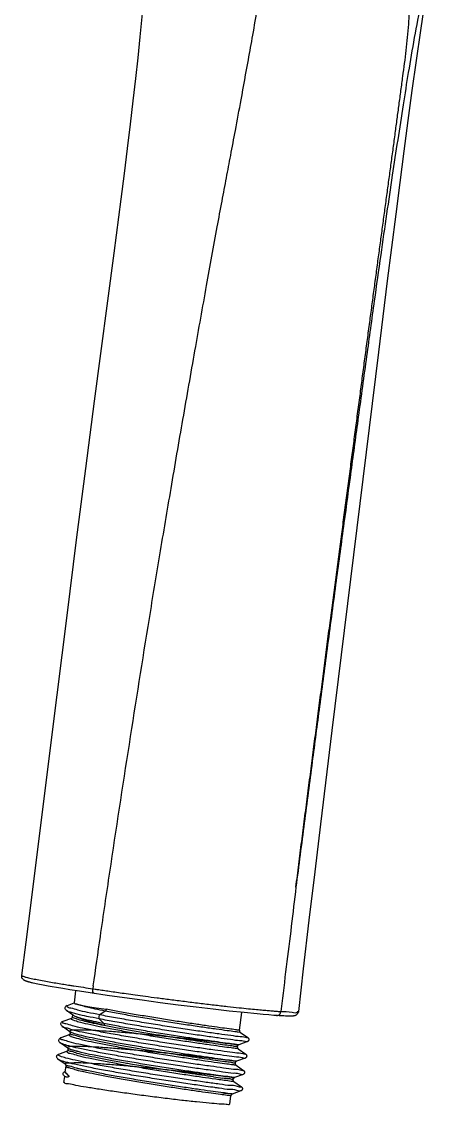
# Model space of a CAD drawing. Extents: x 13222 to 13816, y -23073 to -22653.
# Drawn here: x 13702.8 to 13725.1, y -22886 to -22826.8 of the extents above; entities that cross this region are included whole.
import ezdxf

# ---------------------------------------------------------------- set-up
doc = ezdxf.new("R2010")
doc.units = 0
doc.header["$MEASUREMENT"] = 0
doc.layers.get('0').update_dxf_attribs({"linetype": 'CONTINUOUS'})
doc.layers.add('02___PRT_ALL_AXES', color=7, linetype='CONTINUOUS')

msp = doc.modelspace()

# ---------------------------------------------------------------- linework, layer by layer
at = {"color": 7, "linetype": 'Continuous'}
for p, q in [((13723.22913015434, -22837.28280205976), (13722.77033254768, -22840.92035175315)), ((13706.76375759747, -22847.50586071952), (13707.83413542496, -22839.40570859245)), ((13722.77033254768, -22840.92035175315), (13722.28673275415, -22844.81389877427)), ((13722.28673275415, -22844.81389877427), (13719.74635896775, -22865.49623154973)), ((13706.28475937716, -22851.18305708368), (13706.76375759747, -22847.50586071952)), ((13705.78364376395, -22855.08728435776), (13706.28475937716, -22851.18305708368)), ((13705.25954727976, -22859.22000041921), (13705.78364376395, -22855.08728435776)), ((13704.44351616227, -22865.72614055905), (13705.25954727976, -22859.22000041921)), ((13703.31626848027, -22874.77310503303), (13704.44351616227, -22865.72614055905)), ((13703.41622010028, -22879.3137202101), (13703.34791448759, -22879.29816415536)), ((13703.49115196209, -22879.33017981904), (13703.41622010028, -22879.3137202101)), ((13703.57305540001, -22879.34758875425), (13703.49115196209, -22879.33017981904)), ((13703.66229374834, -22879.36599437657), (13703.57305540001, -22879.34758875425)), ((13703.75922710794, -22879.38544054291), (13703.66229374834, -22879.36599437657)), ((13703.86418193359, -22879.40596212874), (13703.75922710794, -22879.38544054291)), ((13704.03735925423, -22879.43883134926), (13703.86418193359, -22879.40596212874)), ((13704.2301749062, -22879.47425557102), (13704.03735925423, -22879.43883134926)), ((13704.44339147113, -22879.51227694024), (13704.2301749062, -22879.47425557102)), ((13704.67766533075, -22879.5529181061), (13704.44339147113, -22879.51227694024)), ((13705.02337760097, -22879.61114732924), (13704.67766533075, -22879.5529181061)), ((13705.40740573563, -22879.67388422688), (13705.02337760097, -22879.61114732924)), ((13706.69248925004, -22879.46830031115), (13706.67075593943, -22879.62059364385)), ((13706.67075593943, -22879.62059364385), (13706.78995594487, -22879.63836552855)), ((13705.94093701045, -22879.75835323498), (13705.40740573563, -22879.67388422688)), ((13706.53260490255, -22879.84906777923), (13705.94093701045, -22879.75835323498)), ((13707.46275985707, -22879.98658590653), (13706.53260490255, -22879.84906777923)), ((13708.39682621347, -22880.11950215073), (13707.46275985707, -22879.98658590653)), ((13709.36656459149, -22880.25272495134), (13708.39682621347, -22880.11950215073)), ((13705.63499700257, -22881.09447720103), (13705.23888589613, -22880.81711567295)), ((13705.27712701727, -22880.52824540868), (13705.65786049888, -22880.38968045975)), ((13710.35472886865, -22880.38381029369), (13709.36656459149, -22880.25272495134)), ((13711.34307001363, -22880.51034816736), (13710.35472886865, -22880.38381029369)), ((13712.31305766344, -22880.62995720297), (13711.34307001363, -22880.51034816736)), ((13713.24627712669, -22880.74032358625), (13712.31305766344, -22880.62995720297)), ((13714.125759179, -22880.83949068789), (13713.24627712669, -22880.74032358625)), ((13714.93529241261, -22880.92564164335), (13714.125759179, -22880.83949068789)), ((13716.97131712643, -22880.71633119583), (13716.95444640452, -22880.86658012444)), ((13705.04864511076, -22881.39399320855), (13705.52006298428, -22881.22206966365)), ((13705.51914331505, -22881.22240777575), (13705.51749540623, -22881.22306868756)), ((13705.67768805892, -22880.96502891662), (13705.55332016948, -22880.92855468934)), ((13705.5606157175, -22881.15359749681), (13705.56065857746, -22881.15328870774)), ((13705.56124928621, -22881.16183922658), (13705.56369080152, -22881.1552829227)), ((13705.70492853149, -22881.13514651644), (13705.63243246998, -22881.09877263567)), ((13707.02209986209, -22881.26778261388), (13707.26356906292, -22881.52110898556)), ((13707.3521124901, -22880.84303843035), (13707.05063211008, -22881.04928105317)), ((13716.76242685587, -22881.08897549499), (13716.56224226894, -22881.07465688761)), ((13716.85560912569, -22881.09506613813), (13716.76242685587, -22881.08897549499)), ((13716.9463101927, -22881.10057601535), (13716.85560912569, -22881.09506613813)), ((13717.03379985516, -22881.10542975596), (13716.9463101927, -22881.10057601535)), ((13717.11727824675, -22881.10955538779), (13717.03379985516, -22881.10542975596)), ((13717.91134184404, -22880.86382299), (13717.91134885063, -22880.86375866958)), ((13705.42192967026, -22881.97358009738), (13705.01046630599, -22881.6863686525)), ((13705.44642935964, -22881.99175272042), (13705.4196399136, -22881.97722300475)), ((13705.42371267914, -22881.97642958622), (13705.42150430408, -22881.97386722279)), ((13705.50805816196, -22882.0178563563), (13705.44642935964, -22881.99175272042)), ((13714.73327605642, -22882.0051587947), (13714.62269537842, -22881.99532295331)), ((13714.73583914374, -22882.00668535756), (13715.14732200379, -22882.29391041176)), ((13705.30481405232, -22882.87045808772), (13704.89335068932, -22882.58324664284)), ((13704.93152949282, -22882.29087119889), (13705.40294736634, -22882.11894765399)), ((13705.40306384947, -22882.11890520678), (13705.40021034997, -22882.12000909586)), ((13705.44349305614, -22882.05053805751), (13705.44355478068, -22882.05006902492)), ((13715.1187220267, -22882.51293065444), (13714.64728181769, -22882.68486234512)), ((13704.81441387488, -22883.18774918923), (13705.2858317484, -22883.01582564433)), ((13705.28495553095, -22883.01614766172), (13705.283409071, -22883.01676388477)), ((13705.3065970612, -22882.87330757656), (13705.30438868614, -22882.87074521313)), ((13705.3263774382, -22882.94741604785), (13705.32644261841, -22882.94692313799)), ((13714.61870705137, -22882.90359409841), (13714.51843958743, -22882.89268262417)), ((13714.61872352581, -22882.9035633479), (13715.03020638712, -22883.1907884021)), ((13705.18769843438, -22883.76733607806), (13704.77623507138, -22883.48012463318)), ((13708.83476804269, -22883.75253946427), (13708.72956834326, -22883.73448027001)), ((13714.49843105367, -22883.80142767739), (13714.41323295126, -22883.79161390987)), ((13714.50160790787, -22883.80044133824), (13714.91309076918, -22884.08766639371)), ((13715.00160640876, -22883.40980864478), (13714.53016619975, -22883.58174033546)), ((13705.0801850464, -22884.36947692229), (13705.06431759656, -22884.34288275526)), ((13705.1492749857, -22884.13109098555), (13705.16729548306, -22884.12385169726)), ((13705.17090966049, -22884.16937884395), (13705.17140720839, -22884.18836648949)), ((13705.20927860839, -22883.84416886318), (13705.20930880518, -22883.84392559341)), ((13705.22154876419, -22884.25727949492), (13705.29388337314, -22884.32226834259)), ((13708.86933436802, -22883.87300820733), (13708.81574716252, -22883.86386341612)), ((13714.88449079082, -22884.30668663512), (13714.41305058181, -22884.4786183258)), ((13705.1525719565, -22884.43178532574), (13705.13240941364, -22884.41918359199)), ((13705.14160538331, -22884.42559355631), (13705.13240941364, -22884.41918359199)), ((13705.1525719565, -22884.43178532574), (13705.14160513947, -22884.42559542702)), ((13713.39755557318, -22884.57024745674), (13713.19260547762, -22884.54003297691)), ((13714.38449228993, -22884.69731932985), (13714.79597515124, -22884.98454438405)), ((13713.36977332877, -22885.02903811142), (13713.34856660588, -22885.02615110678)), ((13714.19124945696, -22885.47194866705), (13714.15256501566, -22885.46808027499)), ((13714.76737517288, -22885.20356462546), (13714.29593496387, -22885.37549631614))]:
    msp.add_line(p, q, dxfattribs=at)
for points in [[(13725.0679553286, -22824.17930604684), (13724.82745081596, -22825.6172215708), (13724.57790821751, -22827.23284582113), (13724.34034163651, -22828.87215358518), (13724.11265819551, -22830.51500759182), (13723.89189328271, -22832.15967968728), (13723.67279301733, -22833.83049833573), (13723.45203772986, -22835.53959215909), (13723.22913015434, -22837.28280205976)], [(13707.83413542496, -22839.40570859245), (13708.21740969143, -22836.46444993091), (13708.39823882939, -22835.04868865144), (13708.5691550522, -22833.6832902113), (13708.73054479673, -22832.35914514687), (13708.88104224783, -22831.08083149827), (13709.01781578175, -22829.86786222495), (13709.1416019896, -22828.72550578729), (13709.2618896332, -22827.57638270073), (13709.38933097725, -22826.30810521189), (13709.52360862462, -22824.88842799283), (13709.53802856276, -22824.72830466309)], [(13719.74635896775, -22865.49623154973), (13719.11907018168, -22870.62559723459), (13718.80156589798, -22873.23596034761), (13718.48471522993, -22875.86963206908), (13718.17199306517, -22878.53086931454), (13717.91134793623, -22880.86376714429)], [(13702.78183100584, -22878.89243915782), (13703.02283447862, -22877.07175675144), (13703.31626848027, -22874.77310503303)], [(13703.34791448759, -22879.29816415536), (13703.31612448894, -22879.29070656296), (13703.28586029115, -22879.28345587007), (13703.25704620984, -22879.27639726341), (13703.22965084299, -22879.26952606557), (13703.20363817975, -22879.26283626183), (13703.17892660103, -22879.25630946513), (13703.15548922982, -22879.24994125333), (13703.1332780652, -22879.24372131657), (13703.11217790166, -22879.23761881163), (13703.09217568106, -22879.23163029808), (13703.07321313961, -22879.22573823849), (13703.05510975316, -22879.21988282475), (13703.03790795622, -22879.21407164257), (13703.02150097735, -22879.20826108269), (13703.00550196184, -22879.20229306186), (13702.98996158272, -22879.19615202385), (13702.97481971308, -22879.18977347679), (13702.95953591967, -22879.18285457267), (13702.94434527187, -22879.17539466506), (13702.92903938808, -22879.16716078008), (13702.91248526701, -22879.1572635761), (13702.8951224836, -22879.14551680254), (13702.87694886107, -22879.13134607269), (13702.85668632222, -22879.11261681881), (13702.83471347183, -22879.08744379702), (13702.81357564771, -22879.05564602216), (13702.79585352034, -22879.01761894302), (13702.7834323082, -22878.97194094446), (13702.77957614116, -22878.92077334423), (13702.78182231523, -22878.89244901429)], [(13705.23908879769, -22880.81725749258), (13705.22450238414, -22880.80633795511), (13705.20821303013, -22880.79190527125), (13705.19137116008, -22880.77309639853), (13705.17438592735, -22880.74669278484), (13705.16161581065, -22880.71359353938), (13705.15684060938, -22880.67836931341), (13705.16142712421, -22880.64226271684), (13705.17589410315, -22880.60756433437), (13705.19579783143, -22880.58028213468), (13705.2160341232, -22880.56133511771), (13705.23594552356, -22880.54755808405), (13705.2559215466, -22880.53697843922), (13705.27612894332, -22880.52861187226)], [(13705.01081313283, -22881.68661016205), (13705.00452108928, -22881.68211055459), (13704.98651512199, -22881.66760290009), (13704.9680962015, -22881.6491135581), (13704.94939651195, -22881.62351466721), (13704.93448889762, -22881.59130475703), (13704.92713789251, -22881.55616595888), (13704.92905719398, -22881.51884857987), (13704.94169391115, -22881.48208158965), (13704.96090470839, -22881.4526831407), (13704.98129293532, -22881.43192684871), (13705.00189153777, -22881.4166508531), (13705.0226815635, -22881.40498326531), (13705.04285049573, -22881.39617514602), (13705.04763927584, -22881.39436311383)], [(13705.51772128716, -22881.22292382755), (13705.51809387722, -22881.22268487832), (13705.5227404821, -22881.21961225429), (13705.53200366906, -22881.21162743409), (13705.54553012664, -22881.19470833026), (13705.55709999301, -22881.16971771984), (13705.56065857746, -22881.15328870774)], [(13716.56224226894, -22881.07465688761), (13716.28789229821, -22881.05296149793), (13715.98663366908, -22881.02708510061), (13715.65987850217, -22880.99715833547), (13714.93529241261, -22880.92564164335)], [(13717.91131248672, -22880.86382426254), (13717.90694818125, -22880.8907683514), (13717.89112348595, -22880.93967133716), (13717.8678531299, -22880.98176678891), (13717.84029597013, -22881.01579187961), (13717.80997493857, -22881.04298348385), (13717.78027744018, -22881.06291355956), (13717.75406022312, -22881.07645658302), (13717.73102791333, -22881.0858610016), (13717.70946871718, -22881.09291791789), (13717.68934442545, -22881.09823238275), (13717.67090550499, -22881.10220254372), (13717.65254075509, -22881.10544668125), (13717.63389647818, -22881.10814186636), (13717.61522401616, -22881.11034586627), (13717.59580726048, -22881.11220754276), (13717.57547012691, -22881.11377214212), (13717.55428220764, -22881.11505758659), (13717.53192717996, -22881.11609892817), (13717.50830514567, -22881.11690738096), (13717.48343007858, -22881.1174876465), (13717.45718921412, -22881.11784608622), (13717.42952970124, -22881.11798494167), (13717.40044857957, -22881.11790527203), (13717.36994167462, -22881.11760815553), (13717.33798518786, -22881.1170942005), (13717.30457982541, -22881.1163640267), (13717.269792134, -22881.11542018175), (13717.23362206918, -22881.11426413758), (13717.19608286054, -22881.11289765695), (13717.11727824675, -22881.10955538779)], [(13705.44349305614, -22882.05053805751), (13705.4443095366, -22882.03458093931), (13705.4395616797, -22882.00670632653), (13705.43060631788, -22881.98642665411), (13705.42371267914, -22881.97642958622)], [(13714.68381724754, -22881.88883276624), (13714.68314882367, -22881.89543091662), (13714.68305872988, -22881.91111737877), (13714.68491655192, -22881.92628699791), (13714.68846149276, -22881.9406831299), (13714.69345041471, -22881.9541564964), (13714.69965923135, -22881.96658689572), (13714.7068391319, -22881.9778251181), (13714.7149252473, -22881.98798502539), (13714.72362328045, -22881.99686170563), (13714.73219279087, -22882.00403135347), (13714.73583814426, -22882.00668466287)], [(13704.81869471468, -22882.49196323384), (13704.8104834992, -22882.45761492052), (13704.81112755049, -22882.42036714386), (13704.82258307241, -22882.38308915517), (13704.84118065396, -22882.35281065083), (13704.8617609176, -22882.33091898265), (13704.88320083281, -22882.3145495272), (13704.90488685243, -22882.3021959832), (13704.92567219059, -22882.29307772229), (13704.93044586786, -22882.29126997762)], [(13704.89362301161, -22882.5834363656), (13704.88886702036, -22882.58005618567), (13704.87088143784, -22882.5657843562), (13704.8525214517, -22882.54773316675), (13704.83388682044, -22882.52301377245), (13704.81869471468, -22882.49196323384)], [(13705.40048255923, -22882.11984672382), (13705.40181878338, -22882.11904967182), (13705.40994649382, -22882.11306824868), (13705.42481966956, -22882.09687675579), (13705.43855427379, -22882.0709149878), (13705.44355478068, -22882.05006902492)], [(13715.14732021563, -22882.29390916589), (13715.15451445321, -22882.29936391495), (13715.16475841164, -22882.30884646901), (13715.17454941822, -22882.32036175713), (13715.18340922651, -22882.33384066591), (13715.19098482731, -22882.34938550782), (13715.19657689385, -22882.36625214668), (13715.19984832876, -22882.38415883934), (13715.20043161563, -22882.4027648702), (13715.19807256142, -22882.42103874272), (13715.19287701047, -22882.43863312206), (13715.18515108231, -22882.4552161496), (13715.17561291495, -22882.46993312296), (13715.1647611269, -22882.48267657474), (13715.15302450064, -22882.49340504706), (13715.14135239927, -22882.50176894956), (13715.13025368385, -22882.50799760868), (13715.11995959598, -22882.51247122051), (13715.11871455021, -22882.51293335573)], [(13704.77661890856, -22883.48039185134), (13704.7695635023, -22883.47533062194), (13704.75155865769, -22883.46071268953), (13704.73317798071, -22883.44207908316), (13704.71457155868, -22883.41627466309), (13704.69985397953, -22883.38384161899), (13704.69280147777, -22883.34860982509), (13704.69505863226, -22883.31143095609), (13704.70791247371, -22883.2749492193), (13704.72718104071, -22883.24582613937), (13704.74752811076, -22883.22528382587), (13704.76802166515, -22883.21017587031), (13704.78870396313, -22883.19861493712), (13704.8088019049, -22883.18986022768), (13704.81341792183, -22883.18811542929)], [(13705.28352847513, -22883.01666579251), (13705.28366574181, -22883.0165530254), (13705.28794342693, -22883.01377600657), (13705.29705712854, -22883.00608885405), (13705.31076249737, -22882.98929967503), (13705.32263639666, -22882.9642211387), (13705.32644261841, -22882.94692313799)], [(13705.3263774382, -22882.94741604785), (13705.32719391866, -22882.93145892965), (13705.32244606176, -22882.90358431687), (13705.31349069994, -22882.88330464572), (13705.3065970612, -22882.87330757656)], [(13714.56672170068, -22882.7855578562), (13714.56603320574, -22882.79230890696), (13714.56594311194, -22882.80799536911), (13714.56780093398, -22882.82316498825), (13714.57134587482, -22882.83756112024), (13714.57633479677, -22882.85103448674), (13714.58254361341, -22882.86346488606), (13714.58972351396, -22882.87470310844), (13714.59780962936, -22882.88486301573), (13714.60650766251, -22882.89373969597), (13714.61507717293, -22882.90090934381), (13714.61872252632, -22882.90356265321)], [(13714.6472809706, -22882.68486265246), (13714.64487826268, -22882.68576984775), (13714.63478691888, -22882.69027500384), (13714.62417006432, -22882.69632518732), (13714.61380193418, -22882.70372258299), (13714.60398291394, -22882.7123681499), (13714.59475567433, -22882.72236501078), (13714.58641126887, -22882.73358749913), (13714.57917710249, -22882.74593267891), (13714.57325001503, -22882.75935369347), (13714.56887692624, -22882.77375060778), (13714.56672171592, -22882.7855577419)], [(13715.03020459769, -22883.19078715623), (13715.03739883527, -22883.19624190529), (13715.0476427937, -22883.20572445935), (13715.05743380028, -22883.21723974747), (13715.06629360857, -22883.23071865625), (13715.07386920937, -22883.24626349816), (13715.07946127591, -22883.26313013702), (13715.08273271082, -22883.28103682968), (13715.08331599769, -22883.29964286054), (13715.08095694348, -22883.31791673306), (13715.07576139253, -22883.3355111124), (13715.06803546437, -22883.35209413994), (13715.05849729701, -22883.36681111457), (13715.04764550896, -22883.37955456508), (13715.0359088827, -22883.3902830374), (13715.02423678133, -22883.3986469399), (13715.01313806591, -22883.40487559902), (13715.00284397804, -22883.40934921085), (13715.00159893227, -22883.40981134607)], [(13705.20927860839, -22883.84416886318), (13705.21007830072, -22883.82833691999), (13705.20533044382, -22883.80046230721), (13705.19637508327, -22883.78018263606), (13705.18948144326, -22883.77018556817), (13705.1872730682, -22883.76762320347)], [(13714.44960608274, -22883.68243584781), (13714.4489175878, -22883.6891868973), (13714.448827494, -22883.70487335945), (13714.45068531604, -22883.72004297859), (13714.45423025688, -22883.73443911058), (13714.45921917883, -22883.74791247708), (13714.46542799547, -22883.7603428764), (13714.47260789602, -22883.77158109878), (13714.48069401142, -22883.78174100607), (13714.48939204457, -22883.79061768631), (13714.49796155499, -22883.79778733415), (13714.50160690838, -22883.80044064355)], [(13714.53016535265, -22883.5817406428), (13714.52776264474, -22883.58264783809), (13714.51767130094, -22883.58715299418), (13714.50705444638, -22883.59320317766), (13714.49668631624, -22883.60060057333), (13714.486867296, -22883.60924614024), (13714.47764005639, -22883.61924300112), (13714.46929565093, -22883.63046548947), (13714.46206148455, -22883.64281066925), (13714.45613439709, -22883.65623168381), (13714.4517613083, -22883.67062859812), (13714.44960609798, -22883.68243573224)], [(13705.04922481496, -22884.27440117899), (13705.05629950617, -22884.23480003772), (13705.0724896427, -22884.20138929682), (13705.09257788929, -22884.17624785993), (13705.11495386943, -22884.15691111806), (13705.13777800971, -22884.14263663556), (13705.1591385677, -22884.13257648042)], [(13705.06431759656, -22884.34288275526), (13705.05320812551, -22884.31161417289), (13705.04922481496, -22884.27440117899)], [(13705.13215405347, -22884.41900528907), (13705.11575450918, -22884.4066326684), (13705.09821898418, -22884.39069677571), (13705.0801850464, -22884.36947692229)], [(13714.91308897975, -22884.08766514657), (13714.92028321733, -22884.09311989563), (13714.93052717576, -22884.10260244969), (13714.94031818234, -22884.11411773781), (13714.94917799063, -22884.12759664659), (13714.95675359143, -22884.1431414885), (13714.96234565797, -22884.16000812736), (13714.96561709288, -22884.17791482002), (13714.96620037975, -22884.19652085088), (13714.96384132554, -22884.2147947234), (13714.95864577459, -22884.23238910274), (13714.95091984643, -22884.24897213028), (13714.94138167907, -22884.26368910491), (13714.93052989102, -22884.27643255542), (13714.91879326476, -22884.28716102774), (13714.90712116339, -22884.29552493024), (13714.89602244797, -22884.30175358936), (13714.8857283601, -22884.30622720119), (13714.88448331433, -22884.30668933768)], [(13714.3324904648, -22884.57931383815), (13714.33180196986, -22884.58606488764), (13714.33171187606, -22884.60175134979), (13714.3335696981, -22884.61692096893), (13714.33711463894, -22884.63131710092), (13714.34210356089, -22884.64479046742), (13714.34831237753, -22884.65722086674), (13714.35549227935, -22884.66845908912), (13714.36357839348, -22884.67861899641), (13714.37227642663, -22884.68749567665), (13714.38084593705, -22884.69466532449), (13714.38449129044, -22884.69731863389)], [(13714.41304973472, -22884.47861863314), (13714.4106470268, -22884.47952582843), (13714.400555683, -22884.48403098452), (13714.38993882844, -22884.490081168), (13714.3795706983, -22884.49747856367), (13714.36975167806, -22884.50612413058), (13714.36052443845, -22884.51612099146), (13714.35218003299, -22884.52734347981), (13714.34494586661, -22884.53968865959), (13714.33901877915, -22884.55310967415), (13714.33464569036, -22884.56750658846), (13714.33249048004, -22884.57931372258)], [(13714.79597336181, -22884.98454313691), (13714.80316759938, -22884.98999788597), (13714.81341155782, -22884.99948044003), (13714.8232025644, -22885.01099572815), (13714.83206237269, -22885.02447463693), (13714.83963797349, -22885.04001947884), (13714.84523004003, -22885.0568861177), (13714.84850147493, -22885.07479281163), (13714.8490847618, -22885.09339884122), (13714.8467257076, -22885.11167271374), (13714.84153015665, -22885.12926709308), (13714.83380422849, -22885.14585012062), (13714.82426606113, -22885.16056709525), (13714.81341427308, -22885.17331054576), (13714.80167764682, -22885.18403901808), (13714.79000554671, -22885.19240292058), (13714.77890683003, -22885.1986315797), (13714.76861274215, -22885.20310519153), (13714.76736769639, -22885.20356732802)], [(13714.29593411678, -22885.37549662348), (13714.29353140886, -22885.37640381877), (13714.28344006506, -22885.38090897486), (13714.2728232105, -22885.38695915834), (13714.26245508036, -22885.39435655401), (13714.25263606012, -22885.40300212092), (13714.2434088205, -22885.4129989818), (13714.23506441505, -22885.42422147015), (13714.22783024867, -22885.43656664993), (13714.22190316121, -22885.44998766449), (13714.21753007369, -22885.4643845788), (13714.21539472617, -22885.47603878587)]]:
    msp.add_lwpolyline(points, dxfattribs=at)
for centre, radius, start, end in [((13728.74576394833, -22731.62219133289), 149.63565486576, 261.1149775813924, 261.5164738138149), ((13705.54560888188, -22882.07824621393), 0.08925659948999999, 164.8155640387459, 167.8703356940613), ((13706.29520685182, -22879.48649940099), 3.39360020415, 253.6628594864572, 253.8250847709293), ((13705.42849326394, -22882.97512420427), 0.08925659948999999, 164.8155640292394, 167.8703356857401), ((13728.35318690138, -22776.70759784338), 108.78160103047, 262.0300059059375, 262.2947079191766)]:
    msp.add_arc(centre, radius, start, end, dxfattribs=at)
for points, start_tangent, end_tangent in [([(13706.69248924877, -22879.46830032131), (13707.08193396899, -22876.7673346247), (13707.59950385079, -22873.25451787336), (13708.66614052625, -22866.26071700323), (13709.76236695584, -22859.381630242), (13710.33597769457, -22855.90252253297), (13710.94890637219, -22852.26867591701), (13711.59817735583, -22848.49555767205), (13712.25534395362, -22844.74309768016), (13712.89036881641, -22841.18024744367), (13713.47321459255, -22837.97595846491), (13713.73568365232, -22836.56107179126), (13713.9751732724, -22835.29128157113), (13714.20815273786, -22834.06750923585), (13714.46514321956, -22832.70716136727), (13714.77699996694, -22831.02565895812), (13715.17457823706, -22828.83842300367), (13715.41515520828, -22827.49747400917), (13715.68709083916, -22825.97028303765), (13716.14730881509, -22823.37136318597)], (0.141361524431107, 0.9899580392170739), (0.1742251240860402, 0.984705847518539)), ([(13717.77572328495, -22874.06269529434), (13717.93157792371, -22872.82145302194), (13718.08951153088, -22871.58034609598), (13718.24833656502, -22870.33932927525), (13718.40845179851, -22869.09840696411), (13718.56331425739, -22867.89299904473), (13718.71909345434, -22866.6876490183), (13718.87519860949, -22865.48234508906), (13719.03188592502, -22864.27710590315), (13719.18300643304, -22863.11409661881), (13719.33470750251, -22861.9511553163), (13719.48675449331, -22860.78827016557), (13719.63897428539, -22859.62543151589), (13719.78540959958, -22858.51151456796), (13719.93195361688, -22857.39763768726), (13720.07874511399, -22856.2838053099), (13720.22512085122, -22855.16999393453), (13720.36557414664, -22854.11169396198), (13720.50548982185, -22853.05340554135), (13720.64542922955, -22851.99514636247), (13720.78469318775, -22850.93688887015), (13720.9169770291, -22849.94005910867), (13721.0485240355, -22848.94321787528), (13721.17999853125, -22847.94638435968), (13721.31256882618, -22846.94960242767), (13721.4357163142, -22846.0096765948), (13721.56033317698, -22845.06984160376), (13721.6853911006, -22844.13009301971), (13721.81097107169, -22843.19047872546), (13721.93078431822, -22842.29451062408), (13722.05094955795, -22841.39867511832), (13722.1712599282, -22840.50295897605), (13722.29065300793, -22839.60733419504), (13722.40816437311, -22838.74349762325), (13722.5248443112, -22837.87973393803), (13722.6418442842, -22837.01609435467), (13722.75942829212, -22836.15262637752), (13722.87185238528, -22835.32548756444), (13722.9842683098, -22834.49850891106), (13723.09615838447, -22833.67168132799), (13723.20638593389, -22832.84496372692), (13723.31014528187, -22832.06970713799), (13723.41329995872, -22831.2944261803), (13723.51721627362, -22830.5190284296), (13723.62256778504, -22829.74379925997), (13723.71631320461, -22829.03520111278), (13723.80443991177, -22828.32581338627), (13723.8792759559, -22827.61366268459), (13723.93833300695, -22826.89707397299), (13723.98209990315, -22826.25514250984), (13724.03582283991, -22825.61443630713), (13724.10550331777, -22824.98106559648), (13724.18822686073, -22824.36333479867)], (0.1237258311949665, 0.9923164408066183), (0.1431791017141643, 0.9896967943932753)), ([(13724.87629610054, -22824.45330700506), (13724.61233015273, -22825.70736132321), (13724.24543438411, -22827.63033756488), (13723.91833616099, -22829.53291839522), (13723.63403392416, -22831.30424804407), (13723.33688091165, -22833.22057345322), (13723.0429503108, -22835.15401869859), (13722.73222191778, -22837.25250602815), (13722.40871619192, -22839.50493608894), (13722.05552293844, -22842.01771583858), (13721.63810179843, -22845.03418318257), (13721.18392857546, -22848.36157705863), (13720.78197700319, -22851.32531795105), (13720.39882023204, -22854.16044578726), (13719.97338926426, -22857.32532981816), (13719.50630018701, -22860.82743687667), (13719.06348804495, -22864.17595126802), (13718.66330361545, -22867.22519426401), (13718.23103131515, -22870.54923021816), (13717.77576179516, -22874.06270123667)], (-0.2161530857564767, -0.9763594847790199), (-0.1278699859595969, -0.9917909390041293)), ([(13717.77576179516, -22874.06270123667), (13717.52137180737, -22876.19272945438), (13717.24566413298, -22878.41573266394), (13716.97131712643, -22880.71633119583)], (-0.1155607657149419, -0.9933004124772005), (-0.1156007043707938, -0.9932957651923099)), ([(13702.78831014578, -22878.89392478223), (13702.78744796057, -22878.90437645805), (13702.86199628112, -22878.94158882584), (13703.03290169369, -22878.99207752344), (13703.29681874523, -22879.05354696997), (13703.63162651859, -22879.12167300847), (13704.00216735231, -22879.19087817486), (13704.37688994551, -22879.25691227698), (13704.74195469163, -22879.31862951448), (13705.09068844298, -22879.37579945602), (13705.42192898065, -22879.42882377974), (13705.63422051822, -22879.46225471364)], (-0.2226139360464561, -0.9749066803945414), (0.9879663414908259, -0.1546690275434387)), ([(13706.7537233262, -22879.88224967121), (13706.7015623053, -22879.84432748137), (13706.66941629263, -22879.74806967668), (13706.6707559661, -22879.62059364639)], (-0.9869346930923448, 0.1611207980700166), (0.1412002225973494, 0.989981058979645)), ([(13706.78995594487, -22879.63836552855), (13706.98973525702, -22879.66797480512), (13707.32138937019, -22879.71665867524), (13707.67626921034, -22879.76812729849), (13708.06499364625, -22879.82379125498), (13708.49866513984, -22879.88503723231), (13708.98859301825, -22879.9531660483), (13709.54581998863, -22880.02929620211), (13710.1800846218, -22880.11418934195), (13710.89739937589, -22880.20792429037), (13711.68125465095, -22880.30752406069), (13712.49628349206, -22880.40776972634), (13713.29994474351, -22880.50300985844), (13714.03822727634, -22880.58699800644), (13714.66784015732, -22880.65557411643), (13715.18779684029, -22880.70969480194), (13715.61676810832, -22880.75228353693), (13715.97301974279, -22880.78593880744), (13716.27253301473, -22880.81276235806), (13716.52882886104, -22880.83438742403), (13716.75305043063, -22880.85203528688), (13716.9544458254, -22880.86658506093)], (0.9891156863431861, -0.1471399301000516), (0.9976565108242135, -0.06842138854229751)), ([(13705.55332016948, -22880.92855468934), (13705.44542247062, -22880.90484430242), (13705.24496942093, -22880.82120878262), (13705.24124955664, -22880.81582810885)], (-0.967609990601111, 0.2524498090490827), (-0.5517245311365667, 0.8340264035041911)), ([(13707.05063211008, -22881.04928105317), (13706.37893929548, -22880.91289897135), (13705.84669031807, -22880.79068841313), (13705.47395471988, -22880.68634274171), (13705.27350166892, -22880.60270722191), (13705.25046586409, -22880.5416781047), (13705.27016946578, -22880.51669604138)], (-0.9817358591815364, 0.1902490546549197), (0.8943802801927418, 0.4473074048150249)), ([(13705.66931769085, -22880.40166162705), (13705.66679676371, -22880.40573003649), (13705.79347195994, -22880.4570759625)], (-0.6078244250126402, -0.7940714504111412), (0.9555403903447036, -0.2948602421824476)), ([(13705.79347195994, -22880.4570759625), (13706.0352290177, -22880.51619312011), (13706.3919218654, -22880.58231759035), (13706.85395186971, -22880.65612976175), (13707.40715101096, -22880.73732337)], (0.955540389519315, -0.2948602448572473), (0.9899765833114377, -0.1412315987837425)), ([(13707.3521124901, -22880.84303843035), (13706.7976080365, -22880.72887430257), (13706.34437871944, -22880.62488525985), (13706.00644917686, -22880.53360757982), (13705.79347195994, -22880.4570759625)], (-0.9810789308156469, 0.1936081907090386), (-0.9076951220839774, 0.4196302721979836)), ([(13707.40715101096, -22880.73732337), (13707.39629532528, -22880.78055453449), (13707.37716494698, -22880.81729921716), (13707.3521124901, -22880.84303843035)], (-0.1294821743643934, -0.9915817497926577), (-0.8253499073861705, -0.5646215815726849)), ([(13714.11932505801, -22881.81650916438), (13713.63019824607, -22881.74919853446), (13713.01428441948, -22881.66171095988), (13712.294246205, -22881.55624668643), (13711.49655541659, -22881.43566360019), (13710.65052463469, -22881.30337268113), (13709.78723486648, -22881.16321321926), (13708.9383985009, -22881.01931235644), (13708.13519918275, -22880.87593410751), (13707.40715101096, -22880.73732337)], (-0.990990042049768, 0.1339355686821055), (-0.9809681174488725, 0.1941688763649189)), ([(13705.10881296603, -22881.51956532723), (13705.02020596393, -22881.45227832947), (13705.04937324748, -22881.39594343706)], (-0.9665400740112912, 0.2565156629335682), (0.6736023934909514, 0.7390939151983741)), ([(13714.51843958743, -22882.89268262417), (13714.22517821308, -22882.85513714808), (13713.75173234006, -22882.7913420331), (13713.11859245318, -22882.70276401366), (13712.35310449089, -22882.59193372097), (13711.48829591317, -22882.46233704849), (13710.56145788623, -22882.31826550275), (13709.61254441449, -22882.16463197842), (13708.68245717383, -22882.00675985449), (13707.81128965277, -22881.85015446412), (13707.0366059964, -22881.70026676415), (13706.39182842641, -22881.56225932871), (13705.90480247134, -22881.44078472914), (13705.59660158914, -22881.33978580236), (13705.48062252214, -22881.26232639289), (13705.52023113609, -22881.22828000048)], (-0.9930139249052572, 0.1179972243074237), (0.8909405854340835, 0.4541198886047304)), ([(13707.29570587698, -22881.63532335962), (13706.70677904112, -22881.51376685267), (13706.22914056155, -22881.40387872472), (13705.87217340655, -22881.30718463058), (13705.64715968462, -22881.22592054114), (13705.56124928621, -22881.16183922658)], (-0.980984257800469, 0.1940873152672863), (0.183447941312891, 0.9830294262269376)), ([(13707.02209986209, -22881.26778261388), (13706.35040704749, -22881.13140053206), (13705.81815807008, -22881.00918997384), (13705.67768805892, -22880.96502891662)], (-0.9817358591541179, 0.190249054796407), (-0.9535905169343377, 0.3011065027741893)), ([(13707.29570587698, -22881.63532335962), (13706.74434288903, -22881.48877100096), (13706.29071496977, -22881.35446624798), (13705.94018797588, -22881.23480598946), (13705.70492853149, -22881.13514651644)], (-0.9692478709154082, 0.2460864984633415), (-0.8937702511039616, 0.4485250698027497)), ([(13707.26356906292, -22881.52110898556), (13706.70906460805, -22881.40694485778), (13706.25583529099, -22881.30295581506), (13705.91790574841, -22881.21167813503), (13705.70492853149, -22881.13514651644)], (-0.9810789308156469, 0.1936081907090386), (-0.9076951220839774, 0.4196302721979836)), ([(13707.05063211008, -22881.04928105317), (13707.0151759148, -22881.09235930712), (13706.99559358922, -22881.15499611479), (13706.99856214437, -22881.21958849894), (13707.02209986209, -22881.26778261388)], (-0.8253499058447411, -0.5646215838259081), (0.6899637506756323, -0.7238439215422162)), ([(13715.11874081762, -22882.51289922448), (13715.00661043736, -22882.50335324154), (13714.69472661231, -22882.46625128882), (13714.19591340496, -22882.4019465965), (13713.53055683753, -22882.31187944618), (13712.72579846864, -22882.1985351288), (13711.81443445444, -22882.06534313331), (13710.83358521472, -22881.91653803468), (13709.82318972091, -22881.75698772767), (13708.82438543708, -22881.59199596469), (13707.87783964667, -22881.42708722415), (13707.02209986209, -22881.26778261388)], (0.7924924420313241, -0.6098817338822573), (-0.9817358591468491, 0.1902490548339151)), ([(13715.14711040528, -22882.29429392763), (13715.14729356976, -22882.29441404169), (13715.03514268534, -22882.28485168083), (13714.7232588603, -22882.24774972811), (13714.22444565295, -22882.18344503579), (13713.55908908552, -22882.09337788547), (13712.7543307179, -22881.98003356809), (13711.84296670243, -22881.8468415726), (13710.86211746271, -22881.69803647397), (13709.85172197017, -22881.53848616696), (13708.85291768508, -22881.37349440398), (13707.90637189466, -22881.20858566344), (13707.05063211008, -22881.04928105317)], (0.8755741817962173, -0.4830836906498548), (-0.981735859123731, 0.1902490549532112)), ([(13714.62269537842, -22881.99532295331), (13714.44023442, -22881.97106035388), (13714.0138989887, -22881.91427954288), (13713.42159769299, -22881.83220981751), (13712.68892332395, -22881.72710241787), (13711.84749469947, -22881.60219755973), (13710.93359931365, -22881.46158533778), (13709.98663556242, -22881.31003014178), (13709.04742142104, -22881.15276612941), (13708.15644218573, -22880.99527253025), (13707.3521124901, -22880.84303843035)], (-0.9938853040419728, 0.1104174008451354), (-0.9810789308215977, 0.193608190678884)), ([(13716.72034153872, -22881.08605571546), (13716.81850342393, -22881.06711231672), (13716.90984682773, -22880.98726993005), (13716.95444953126, -22880.8665799314)], (0.9979557910570249, -0.06390805188509213), (0.120818583198015, 0.9926746042656801)), ([(13716.95444640452, -22880.86658012444), (13717.56169013669, -22880.89629305587), (13717.86789970969, -22880.88529182692), (13717.88675631028, -22880.85382904758)], (0.9977450770018761, -0.06711751871546216), (0.3765733453141832, 0.9263868066843811)), ([(13705.39049970391, -22881.81900133237), (13705.16330224365, -22881.75651392369), (13704.99767220026, -22881.69501503094)], (-0.9492033193996418, 0.3146634049912725), (-0.5388113632885142, 0.8424264447363775)), ([(13715.02854922762, -22883.19248199536), (13714.88517091392, -22883.17808404727), (13714.54536252699, -22883.13701324295), (13714.02111221278, -22883.06888015976), (13713.33383780247, -22882.97528037363), (13712.51156991691, -22882.85884247087), (13711.58781495213, -22882.72312142405), (13710.6001959482, -22882.57245439747), (13709.58892647976, -22882.41178480898), (13708.5951794604, -22882.24646181476), (13707.65941703424, -22882.08202332728), (13706.81974930794, -22881.92397138278), (13706.11038846606, -22881.77754895528), (13705.56026102936, -22881.64752729), (13705.19183449164, -22881.53801236298), (13705.10881296603, -22881.51956532723)], (0.7147530639703671, -0.6993769066426002), (-0.9665400739811948, 0.2565156630469702)), ([(13713.71380535978, -22885.29698279016), (13714.08927853695, -22885.34571033304), (13714.27597057911, -22885.37178179855), (13714.26603313645, -22885.37280607133), (13714.06005889511, -22885.34746727263), (13713.66705614289, -22885.29558126261), (13713.10406204917, -22885.21810353212), (13712.39541128461, -22885.11708819186), (13711.57169136868, -22884.9955997912), (13710.66842958237, -22884.85758176142), (13709.72456783535, -22884.70768712725), (13708.78079093957, -22884.55107876127), (13707.87778006208, -22884.39320774732), (13707.05446634041, -22884.2395793703), (13706.34635962099, -22884.09551679076), (13705.78402406672, -22883.96593251475), (13705.39176607679, -22883.85511752048), (13705.18659085214, -22883.76655704101), (13705.1774723766, -22883.70278095698), (13705.36496818144, -22883.66525518494), (13705.74119541095, -22883.65431875266), (13706.29016921775, -22883.66916924112), (13706.98848897681, -22883.7078972358), (13707.80634284275, -22883.76756828994), (13708.70878752756, -22883.84434890092), (13709.65724837258, -22883.93367107559), (13710.61117531029, -22884.03042842843), (13711.52978361658, -22884.1291953899), (13712.37380475302, -22884.22446012317), (13713.10717210518, -22884.31086113528), (13713.69856928027, -22884.38341744178), (13714.12277447453, -22884.43774239409), (13714.36174321173, -22884.47023198875), (13714.40538297205, -22884.47821958771), (13714.25198644623, -22884.46009038978), (13713.90830482727, -22884.41535075104), (13713.38925799643, -22884.34464938241), (13712.71729402666, -22884.24974949347), (13711.92142552316, -22884.13345310554), (13711.0359841419, -22883.99948076363), (13710.09914678647, -22883.85231181489), (13709.15129672129, -22883.69699212426), (13708.23328996828, -22883.53891745184), (13707.38470142035, -22883.38360182902), (13706.642125937, -22883.23644084318), (13706.03760737718, -22883.10248001509), (13705.59726300387, -22882.98619819914), (13705.34016229887, -22882.89131531296), (13705.27750833984, -22882.82063265016), (13705.41215686405, -22882.77591261768), (13705.73849367645, -22882.75780308189), (13706.24267566275, -22882.76580955686), (13706.90322505031, -22882.79831643114), (13707.69195142307, -22882.85265632373), (13708.5751618982, -22882.92522459109), (13709.51510751767, -22883.01163406902), (13710.47160375809, -22883.10690341239), (13711.40375560219, -22883.20567092885), (13712.27171310173, -22883.30242475744), (13713.03838208909, -22883.39173948102), (13713.67101657566, -22883.46850903411), (13714.14262449579, -22883.52816589727), (13714.43312643701, -22883.56687717621), (13714.53021762713, -22883.58170914426), (13714.42989615899, -22883.57075317938), (13714.13663478463, -22883.53320770329), (13713.66318891161, -22883.46941258831), (13713.03004902473, -22883.38083456887), (13712.26456106244, -22883.27000427618), (13711.39975248472, -22883.1404076037), (13710.47291445778, -22882.99633605796), (13709.52400098604, -22882.84270253363), (13708.59391374538, -22882.6848304097), (13707.72274622432, -22882.52822501933), (13706.94806256795, -22882.37833731936), (13706.30328499924, -22882.24032988392), (13705.81625904289, -22882.11885528435), (13705.50805816196, -22882.0178563563), (13705.39207909369, -22881.94039694683), (13705.47346675286, -22881.88853038051), (13705.74889336228, -22881.8632113138), (13706.20670131255, -22881.86425475596), (13706.8274036081, -22881.89034401163), (13707.58452041619, -22881.9390871971), (13708.44571580835, -22882.0071199287), (13709.37418590594, -22882.0902497472), (13710.33023881349, -22882.1836360984), (13711.27299854595, -22882.28199812545), (13712.16215977372, -22882.37984137274), (13712.95971807954, -22882.47169365665), (13713.63160143859, -22882.55233997745), (13714.14913288257, -22882.61704639109), (13714.49026156531, -22882.66176323333), (13714.64050937505, -22882.68329896623), (13714.59359246228, -22882.67945718575), (13714.35169099282, -22882.64913090909), (13713.92535556025, -22882.59235009682), (13713.33305426454, -22882.51028037272), (13712.6003798955, -22882.40517297308), (13711.75895127102, -22882.28026811494), (13710.84505588519, -22882.13965589299), (13709.89809213397, -22881.98810069699), (13708.95887799259, -22881.83083668462), (13708.06789875728, -22881.67334308546), (13707.26356906292, -22881.52110898556)], (0.9920505902236596, -0.1258396854608625), (-0.9810789308370562, 0.1936081906005496)), ([(13715.00006311238, -22883.41103417827), (13714.85663866593, -22883.39658560798), (13714.516830279, -22883.35551480366), (13713.99257996352, -22883.28738172174), (13713.30530555321, -22883.19378193561), (13712.48303766892, -22883.07734403158), (13711.55928270414, -22882.94162298476), (13710.57166370021, -22882.79095595818), (13709.56039423177, -22882.63028636969), (13708.56664721114, -22882.46496337547), (13707.63088478625, -22882.30052488926), (13706.79121705868, -22882.14247294349), (13706.08185621807, -22881.99605051599), (13705.53172878137, -22881.86602885071), (13705.39049970391, -22881.81900133237)], (0.6228843378463153, -0.7823139406055329), (-0.9492033191247837, 0.3146634058204007)), ([(13714.64473174913, -22882.68323077104), (13714.64050937505, -22882.68329896623), (13714.59359246228, -22882.67945718575), (13714.35169099282, -22882.64913090909), (13713.92535556025, -22882.59235009682), (13713.33305426454, -22882.51028037272), (13712.6003798955, -22882.40517297308), (13711.75895127102, -22882.28026811494), (13710.84505588519, -22882.13965589299), (13709.89809213397, -22881.98810069699), (13708.95887799259, -22881.83083668462), (13708.06789875728, -22881.67334308546), (13707.26356906292, -22881.52110898556)], (-0.5391427742477246, -0.8422143842137033), (-0.9810789308477096, 0.1936081905465658)), ([(13707.26356906292, -22881.52110898556), (13707.28141363353, -22881.55056816337), (13707.29062670883, -22881.58977074689), (13707.29007533452, -22881.63389548592)], (0.6899637443982441, -0.7238439275257854), (-0.1211659548813417, -0.9926322639213844)), ([(13714.00392766498, -22882.71346372683), (13713.51535405615, -22882.64623826946), (13712.89991022481, -22882.55882835792), (13712.18024166288, -22882.45343140209), (13711.38280672358, -22882.3329028306), (13710.53690870241, -22882.20065163714), (13709.6736238237, -22882.06051566519), (13708.82466437862, -22881.91662120698), (13708.02121858775, -22881.77323205383), (13707.29005530027, -22881.63404841678)], (-0.9909926794494829, 0.1339160530987035), (-0.980820713428803, 0.1949121035467382)), ([(13714.67797851398, -22881.88473882345), (13714.6676661343, -22881.88595868766), (13714.65547183687, -22881.88612446584), (13714.47027222378, -22881.86303791689), (13714.11932505801, -22881.81650916438)], (-0.5741048993871848, -0.8187817563304831), (-0.9909900421919373, 0.133935567630194)), ([(13714.9079808429, -22884.09126654272), (13714.73106228386, -22884.07074169172), (13714.36361995296, -22884.02571241678), (13713.81437916422, -22883.95378421672), (13713.10577144631, -22883.85670661052), (13712.26669276633, -22883.73724925482), (13711.33133142014, -22883.59908960226), (13710.33778124189, -22883.44666373363), (13709.32649639248, -22883.28498641284), (13708.33865041034, -22883.11944767102), (13707.41446607507, -22882.95559417348), (13706.59158384606, -22882.79890422651), (13705.90353503674, -22882.65456555786), (13705.37838168014, -22882.52726488917), (13705.03757823932, -22882.42099782205), (13704.89510134622, -22882.33890677084)], (0.5759508852866894, -0.817484298159591), (0.2562555064476992, 0.9666090809708097)), ([(13705.34062505766, -22882.7430767372), (13705.00904599133, -22882.63949938276), (13704.88736961035, -22882.59281839916)], (-0.9596250975707437, 0.2812821930239111), (-0.8321029879530863, 0.5546211476670775)), ([(13704.89510134622, -22882.33890677084), (13704.93430096302, -22882.29693025586)], (0.2562554965492208, 0.9666090835949726), (0.8265117543533586, 0.562919461304842)), ([(13705.39073392239, -22882.18193063953), (13705.36605176829, -22882.14256209495), (13705.40144702136, -22882.11409509956)], (-0.7158234861782117, 0.6982812732958485), (0.9553768375088572, 0.2953897397533887)), ([(13714.41323295126, -22883.79161390987), (13714.34052987341, -22883.78201983457), (13713.99684825572, -22883.7372801971), (13713.47780142488, -22883.6665788272), (13712.80583745512, -22883.57167893826), (13712.00996895034, -22883.45538255033), (13711.12452757035, -22883.32141020842), (13710.18769021492, -22883.17424126095), (13709.23984014974, -22883.01892156905), (13708.32183339673, -22882.86084689663), (13707.4732448488, -22882.70553127381), (13706.73066936545, -22882.55837028797), (13706.12615080563, -22882.42440945988), (13705.68580643232, -22882.30812764393), (13705.42870572732, -22882.21324475902), (13705.39073392239, -22882.18193063953)], (-0.991590127302398, 0.1294180027523766), (-0.7158234846156278, 0.6982812748976878)), ([(13713.88681204704, -22883.61034171717), (13713.38431143152, -22883.54116907548), (13712.74907625546, -22883.45084185202), (13712.00565889927, -22883.34175419364), (13711.18276912011, -22883.21702119825), (13710.31217075844, -22883.08035920716), (13709.42746106736, -22882.93594298469), (13708.5627795887, -22882.78824528669), (13707.75149619476, -22882.64186497493), (13707.02492869819, -22882.50135028263), (13706.4111393276, -22882.37102403198), (13705.93385630833, -22882.25481751052), (13705.61156200753, -22882.15611939067), (13705.45678265999, -22882.0776455052), (13705.45834497335, -22882.05949119048)], (-0.99099267945744, 0.1339160530398201), (0.2097369263898784, 0.9777578543323122)), ([(13704.88745776994, -22883.30448743429), (13704.77425620945, -22883.22608444276), (13704.81560250852, -22883.19288226634)], (-0.9228603421268895, 0.3851347672301742), (0.9090802862245148, 0.4166209706651294)), ([(13705.27513428059, -22883.0884864858), (13705.26601580505, -22883.02471040177), (13705.27464697524, -22883.00758547412)], (-0.4198021090110704, 0.9076156616486173), (0.638938337981824, 0.7692579543020824)), ([(13708.81574716252, -22883.86386341612), (13707.96632349053, -22883.71513719211), (13707.14300976886, -22883.56150881636), (13706.43490304944, -22883.41744623555), (13705.87256749517, -22883.28786195954), (13705.48030950524, -22883.17704696527), (13705.27513428059, -22883.0884864858)], (-0.9857031304428097, 0.1684913607139716), (-0.4198021156161738, 0.9076156585935398)), ([(13705.40066522968, -22882.92825713265), (13705.34016229887, -22882.89131531296), (13705.308726648, -22882.86613225436)], (-0.8928762392135212, 0.4503021446183874), (-0.7416427022619566, 0.6707951268320177)), ([(13708.72956834326, -22883.73448027001), (13708.44566397076, -22883.68512327703), (13707.63438057682, -22883.53874296527), (13706.90781308025, -22883.39822827297), (13706.29402370966, -22883.26790202232), (13705.81674069038, -22883.15169550086), (13705.49444638958, -22883.05299738101), (13705.33966704205, -22882.97452349554), (13705.34122935541, -22882.95636918082)], (-0.9854900375153065, 0.1697332788762408), (0.2097369264532818, 0.9777578543187115)), ([(13714.87947739597, -22884.30981144726), (13714.70253003587, -22884.28924325243), (13714.33508770497, -22884.24421397749), (13713.78584691623, -22884.1722857787), (13713.07723919832, -22884.07520817123), (13712.23816051707, -22883.95575081553), (13711.30279917215, -22883.81759116297), (13710.3092489939, -22883.66516529434), (13709.29796414449, -22883.50348797355), (13708.31011816235, -22883.33794923173), (13707.38593382708, -22883.17409573546), (13706.56305159807, -22883.01740578849), (13705.87500278875, -22882.87306711984), (13705.34984943215, -22882.74576644988)], (0.5291956507438941, -0.8484998310157442), (-0.9604175575636696, 0.2785643823668693)), ([(13713.28523107596, -22884.33016024578), (13712.71729402666, -22884.24974949347), (13711.92142552316, -22884.13345310554), (13711.0359841419, -22883.99948076363), (13710.09914678647, -22883.85231181489), (13709.15129672129, -22883.69699212426), (13708.23328996828, -22883.53891745184), (13707.38470142035, -22883.38360182902), (13706.642125937, -22883.23644084318), (13706.03760737718, -22883.10248001509), (13705.59726300387, -22882.98619819914), (13705.40066522968, -22882.92825713265)], (-0.9903944627000357, 0.1382707787390656), (-0.8928762403793861, 0.4503021423066658)), ([(13714.56077382586, -22882.7812745653), (13714.5502724016, -22882.78263809572), (13714.53876779164, -22882.78289424075), (13714.35424225899, -22882.75990059992), (13714.00392766498, -22882.71346372683)], (-0.5843785297075536, -0.8114811975744342), (-0.9909926795188274, 0.1339160525855454)), ([(13705.17181440468, -22883.62594267149), (13704.85892552195, -22883.522988995), (13704.77525577057, -22883.48253442389)], (-0.9675583397459084, 0.2526476977693277), (-0.843718011896831, 0.5367866581807514)), ([(13706.36623011973, -22883.67409463767), (13705.70007853103, -22883.53193746199), (13705.20034665267, -22883.40744110951), (13704.88745776994, -22883.30448743429)], (-0.9806255549206606, 0.1958916053243396), (-0.922860342420101, 0.3851347665275811)), ([(13713.34856660588, -22885.02615110678), (13712.84645207798, -22884.9561677136), (13711.99127554602, -22884.83376759264), (13711.04510220469, -22884.69326184114), (13710.04646445851, -22884.53918170607), (13709.03602283703, -22884.37660905306), (13708.05491667377, -22884.21097023143), (13707.14309536177, -22884.04781596541), (13706.33769787174, -22883.89259619838), (13705.67154628304, -22883.7504390227), (13705.17181440468, -22883.62594267149)], (-0.990837195872974, 0.1350616573072528), (-0.9675583398983211, 0.2526476971856365)), ([(13705.22227395324, -22883.8091306757), (13705.18709159536, -22883.76762466905)], (-0.8142236391594866, 0.5805513460787792), (-0.4294720670748088, 0.9030801424029271)), ([(13714.76865001158, -22884.97842649306), (13714.5728485439, -22884.96282467133), (13714.17808626256, -22884.91385065574), (13713.60432277458, -22884.83816382337), (13712.87498432724, -22884.73766615289), (13712.01980779401, -22884.61526603193), (13711.07363445268, -22884.47476028043), (13710.0749967065, -22884.32068014536), (13709.06455508502, -22884.15810749235), (13708.08344892176, -22883.99246867072), (13707.17162760976, -22883.8293144047), (13706.36623011973, -22883.67409463767)], (-0.2184833008936497, -0.9758406874232161), (-0.9806255549857605, 0.1958916049984509)), ([(13713.27013093852, -22884.43845760729), (13712.63196063752, -22884.34771984236), (13711.88854328133, -22884.23863218398), (13711.06565350217, -22884.11389918859), (13710.1950551405, -22883.9772371975), (13709.31034544942, -22883.83282097503), (13708.83476804269, -22883.75253946427)], (-0.9903606964166255, 0.1385124218009951), (-0.9856747918951413, 0.1686570621778703)), ([(13714.44365820791, -22883.67815255564), (13714.43315678366, -22883.67951608606), (13714.4216521737, -22883.67977223109), (13714.23712664105, -22883.65677859026), (13713.88681204704, -22883.61034171717)], (-0.5843785297075536, -0.8114811975744342), (-0.9909926795188274, 0.1339160525855454)), ([(13705.18110420449, -22884.21328376503), (13705.13329945758, -22884.15247768522), (13705.1492749857, -22884.13109098555)], (-0.8690910190634638, 0.494652201635887), (0.8763604716524236, 0.4816558145866627)), ([(13705.17140720839, -22884.18836648949), (13705.18110420449, -22884.21328376503)], (0.1519033483949426, -0.9883953524508323), (0.5853500397367493, -0.8107806922837928)), ([(13705.18110420449, -22884.21328376503), (13705.18821022533, -22884.22245909974), (13705.19582204653, -22884.2312656201), (13705.20364767223, -22884.23964061097), (13705.21145702669, -22884.24753874859), (13705.21907478895, -22884.25493053975), (13705.22154876419, -22884.25727949492)], (0.5853500645367792, -0.810780674379199), (0.7268053672429354, -0.6868434742696925)), ([(13706.066780123, -22884.14124867415), (13705.69805530927, -22884.04799381367), (13705.37640281059, -22883.949370794), (13705.22230225138, -22883.87098126447), (13705.22513216698, -22883.84859753225)], (-0.9778249595476507, 0.2094238488941399), (0.2690480825647193, 0.9631267462116542)), ([(13706.14059643333, -22884.05425120273), (13705.78402406672, -22883.96593251475), (13705.39176607679, -22883.85511752048), (13705.22227395324, -22883.8091306757)], (-0.9791566959246812, 0.2031062894788385), (-0.8142236368328113, 0.5805513493419429)), ([(13705.29388337314, -22884.32226834259), (13705.30228128751, -22884.33004119217), (13705.31398144063, -22884.34126974096), (13705.32431287667, -22884.35177649795), (13705.33291657803, -22884.36120203536), (13705.34012760882, -22884.36987017525), (13705.34632757229, -22884.37828133064), (13705.35187303872, -22884.38727204545), (13705.3564714344, -22884.39760645201), (13705.35843583103, -22884.41123459976), (13705.35382898985, -22884.42360404162), (13705.34379627941, -22884.43276440557), (13705.33209952607, -22884.43864986116), (13705.31875048749, -22884.44293653534), (13705.30804750153, -22884.44530365151), (13705.29547262828, -22884.44725508398), (13705.29317919624, -22884.44753228434)], (0.7378192590485964, -0.674998326647541), (-0.9933272518175831, -0.1153298348066462)), ([(13713.65090252775, -22885.40371525132), (13713.14783515822, -22885.33445529332), (13712.51212082894, -22885.24404866946), (13711.76833033151, -22885.1348925784), (13710.94518776393, -22885.01010474949), (13710.07446668089, -22884.8734036297), (13709.18976904972, -22884.72896548576), (13708.32523395254, -22884.58126391934), (13707.51422563298, -22884.43489793699), (13706.78805133476, -22884.29441522456), (13706.17475817349, -22884.16413737488), (13706.066780123, -22884.14124867415)], (-0.9909900420459453, 0.1339355687103909), (-0.9778249596041778, 0.2094238486302075)), ([(13714.28836115885, -22885.36881336405), (13714.27597057911, -22885.37178179855), (13714.26603313645, -22885.37280607133), (13714.06005889511, -22885.34746727263), (13713.66705614289, -22885.29558126261), (13713.10406204917, -22885.21810353212), (13712.39541128461, -22885.11708819186), (13711.57169136868, -22884.9955997912), (13710.66842958237, -22884.85758176142), (13709.72456783535, -22884.70768712725), (13708.78079093957, -22884.55107876127), (13707.87778006208, -22884.39320774732), (13707.05446634041, -22884.2395793703), (13706.34635962099, -22884.09551679076), (13706.14059643333, -22884.05425120273)], (-0.6616906178887404, -0.7497769843080121), (-0.9791566958168709, 0.2031062899985814)), ([(13713.19260547762, -22884.54003297691), (13712.48395471306, -22884.43901763665), (13711.66023479713, -22884.31752923599), (13710.75697301082, -22884.17951120621), (13709.8131112638, -22884.02961657331), (13708.86933436802, -22883.87300820733)], (-0.9893717295477341, 0.1454083242862169), (-0.9857957472786146, 0.1679486369322414)), ([(13714.40988809004, -22884.47949980486), (13714.25198644623, -22884.46009038978), (13713.90830482727, -22884.41535075104), (13713.38925799643, -22884.34464938241), (13713.28523107596, -22884.33016024578)], (0.2684745958534606, -0.9632867648739503), (-0.990394462727911, 0.1382707785394031)), ([(13705.29317919624, -22884.44753228434), (13705.28098542586, -22884.44866095112), (13705.26527340115, -22884.44937127482), (13705.24914402269, -22884.44934971657), (13705.23330069649, -22884.44865043425), (13705.21832697865, -22884.44738020311), (13705.20467600647, -22884.44567596725), (13705.19249424013, -22884.44365896849), (13705.1810522272, -22884.44125373962), (13705.16966036784, -22884.43822542335), (13705.1525719565, -22884.43178532574)], (-0.9933272520255848, -0.1153298330151415), (-0.9009139767810881, 0.4339977032663712)), ([(13714.30714618224, -22884.69564164207), (13714.14860232356, -22884.66939671869), (13713.75559957134, -22884.6175107074), (13713.39755557318, -22884.57024745674)], (-0.999039556935301, 0.04381739013813669), (-0.9895585990866173, 0.1441311172985616)), ([(13714.33248313309, -22884.57930383436), (13714.26894642374, -22884.57243835152), (13714.07837978684, -22884.5482577344), (13713.76799826511, -22884.50699021216)], (-0.8065901203868636, -0.5911111381917153), (-0.9909900421853935, 0.1339355676786128)), ([(13714.37691112145, -22884.69073534632), (13714.36451400756, -22884.69371124461), (13714.3545765649, -22884.69473551612), (13714.30714618224, -22884.69564164207)], (-0.6557057281070828, -0.7550165548698653), (-0.9990395567836968, 0.04381739359472184)), ([(13714.74011731528, -22885.19692997147), (13714.54431629464, -22885.18132623204), (13714.14955401457, -22885.13235221645), (13713.57579052659, -22885.05666538408), (13713.36977332877, -22885.02903811142)], (-0.236650634319009, -0.9715948112646603), (-0.9908835817994035, 0.1347209238403037)), ([(13714.15256501566, -22885.46808027499), (13714.01039256315, -22885.45134638034), (13713.65090252775, -22885.40371525132)], (-0.9937905693362032, 0.1112668158006929), (-0.9909900422012351, 0.1339355675613996))]:
    msp.add_spline(points, degree=3, dxfattribs=dict(at, start_tangent=start_tangent, end_tangent=end_tangent))
at = {"layer": '02___PRT_ALL_AXES', "color": 7, "linetype": 'Continuous'}
for p, q in [((13705.6597066928, -22880.39475322583), (13705.74678186155, -22879.72792668928)), ((13705.5606157175, -22881.15359749681), (13705.57392189485, -22881.05169803589)), ((13714.68381725389, -22881.88883271671), (13714.81128660525, -22880.91266525071)), ((13705.1668522302, -22884.16906042955), (13705.20930880518, -22883.84392559341)), ((13705.09233356923, -22884.73972852875), (13705.13349210895, -22884.42453411342)), ((13714.15697729665, -22885.92340274382), (13714.21539472363, -22885.47603880365))]:
    msp.add_line(p, q, dxfattribs=at)
for points, start_tangent, end_tangent in [([(13713.58308434868, -22885.923070682), (13713.03761253259, -22885.87831509968), (13712.34297811414, -22885.80966394412), (13711.52953995057, -22885.72011759667), (13710.63284919252, -22885.6135896652), (13709.69209553047, -22885.49473593034), (13708.74839441178, -22885.36875086989), (13707.84299010499, -22885.24114063616), (13707.01545312151, -22885.11748241002), (13706.30195079946, -22885.00318064726), (13705.73366661473, -22884.90323088399), (13705.33543731213, -22884.82200140586), (13705.12466742379, -22884.76304232896), (13705.11171379209, -22884.73481895005)], (-0.997603903702266, 0.06918418401629096), (-0.2485571717138829, 0.9686172269733775)), ([(13714.13759707379, -22885.92831232252), (13714.138742262, -22885.93420082357), (13713.95555382599, -22885.94197465359), (13713.58308434868, -22885.923070682)], (0.2485571720266856, -0.9686172268931091), (-0.9976039037365121, 0.06918418352247999))]:
    msp.add_spline(points, degree=3, dxfattribs=dict(at, start_tangent=start_tangent, end_tangent=end_tangent))

doc.saveas('drawing.dxf')
